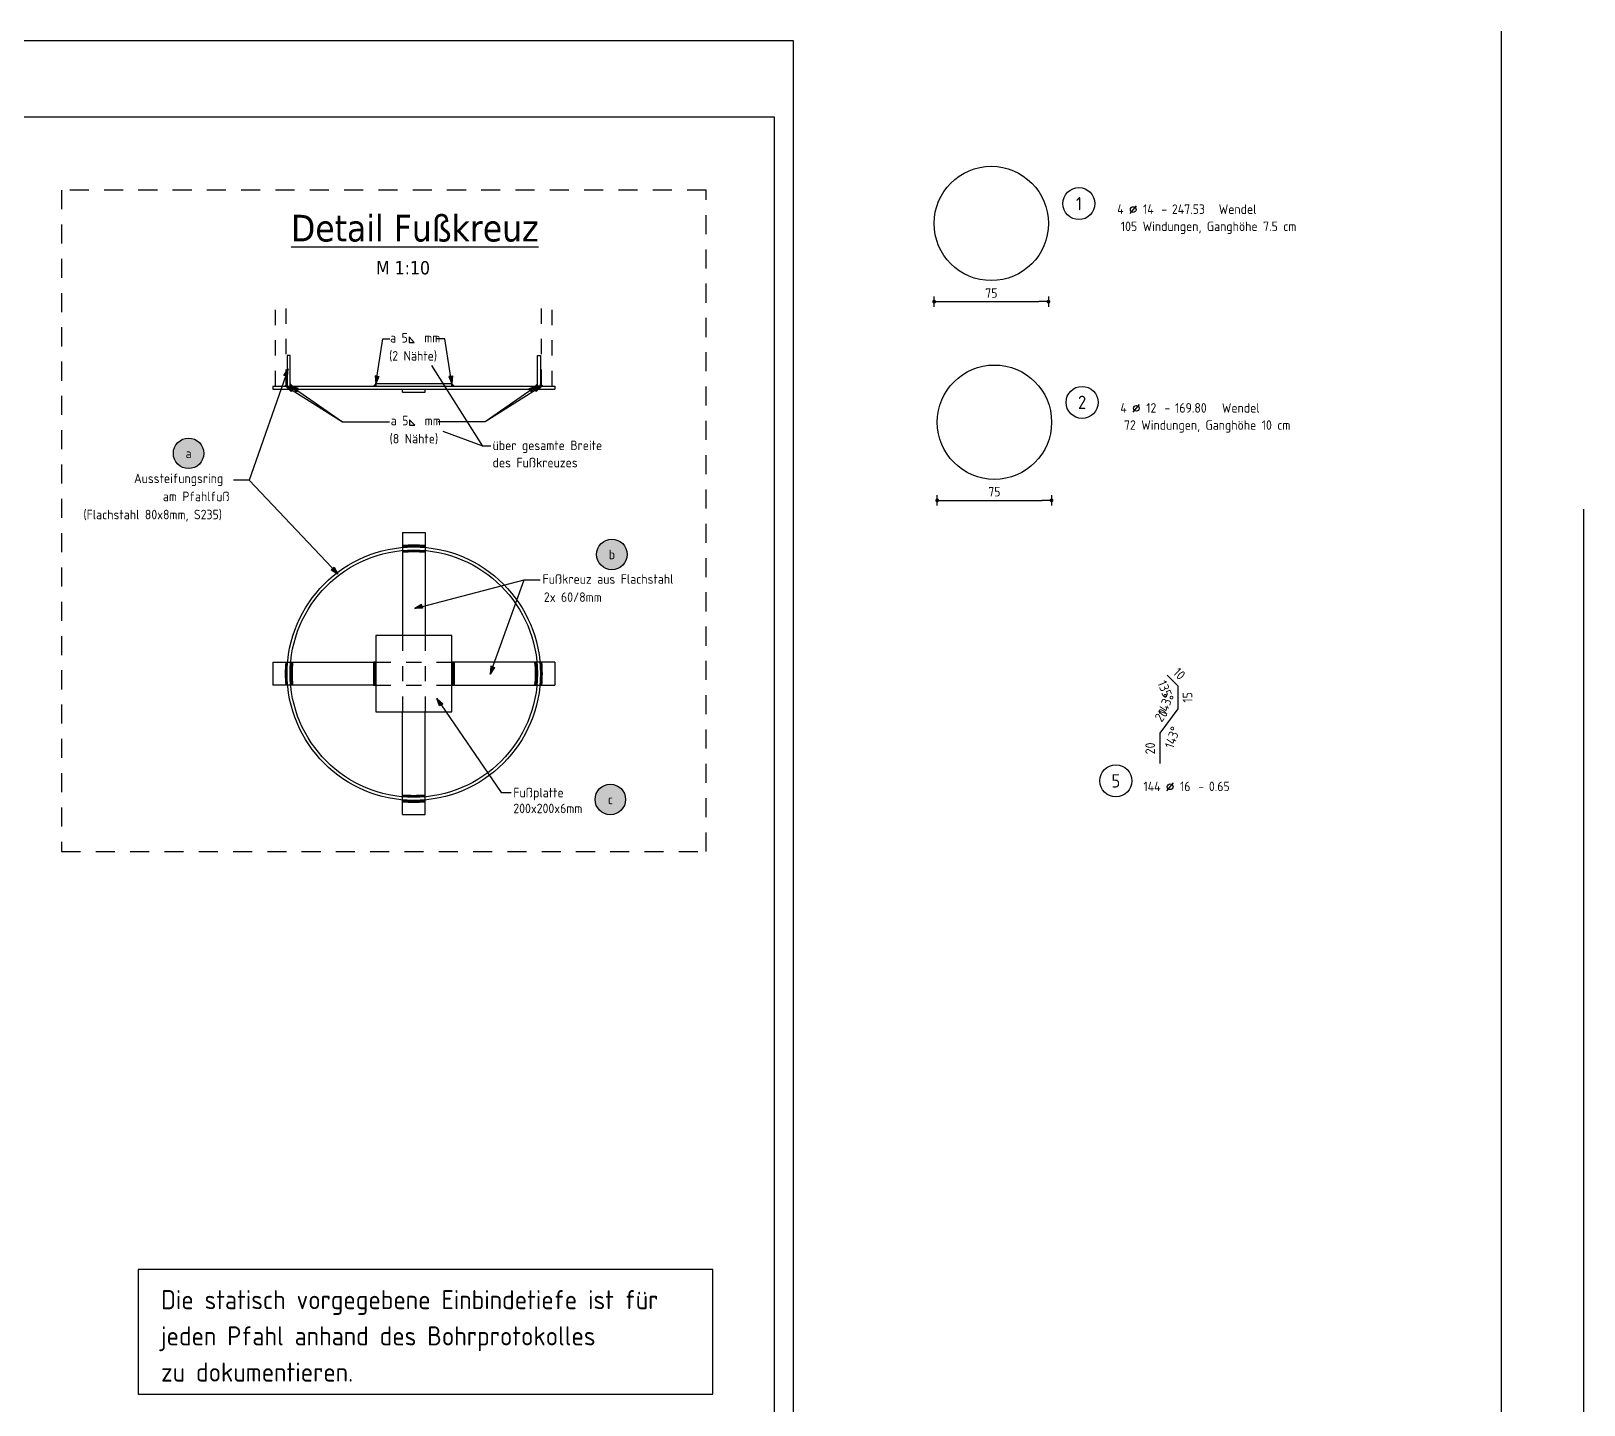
# Model space of a CAD drawing. Extents: x 20.9 to 41.2, y 12.6 to 33.7.
# Drawn here: x 30.71 to 40.9, y 24.72 to 33.74 of the extents above; entities that cross this region are included whole.
import ezdxf
from ezdxf.enums import TextEntityAlignment as Align

# ---------------------------------------------------------------- set-up
doc = ezdxf.new("R2010")
doc.units = 0
doc.header["$LTSCALE"] = 0.25
for name, pattern in [('AUSGEZOGEN', [1000.01, 1000, 0.01]), ('DOT', [0.175, 0.05, -0.125]), ('PUNKT', [0.175, 0.05, -0.125]), ('STRICHLINIE', [0.75, 0.5, -0.25])]:
    doc.linetypes.add(name, pattern=pattern)
for name, color, linetype in [('1__LINE_ACI_7', 7, 'Continuous'), ('DETAIL', 7, 'Continuous'), ('DRUEBER', 7, 'Continuous'), ('grau_hell', 7, 'Continuous'), ('HILFE', 7, 'Continuous'), ('MASSE', 7, 'Continuous'), ('OBJEKT', 7, 'Continuous'), ('POS', 7, 'Continuous'), ('RAHMEN', 7, 'Continuous'), ('RND', 7, 'Continuous'), ('TEXT', 7, 'Continuous')]:
    doc.layers.add(name, color=color, linetype=linetype)
doc.styles.add('helv', font='tahoma.ttf')
doc.styles.add('txt', font='isocp.shx')
doc.dimstyles.new('DOT_I', dxfattribs={"dimscale": 0.25, "dimtxt": 0.25, "dimasz": 0.25, "dimexe": 0.1, "dimexo": 0.3, "dimgap": 0.1, "dimtad": 1, "dimdec": 3, "dimzin": 3, "dimtxsty": 'txt', "dimblk": 'DOT', "dimblk1": 'DOT', "dimblk2": 'DOT', "dimsah": 1, "dimcen": 0.1, "dimse1": 1, "dimse2": 1, "dimazin": 0, "dimtfac": 1, "dimtdec": 4, "dimtix": 1, "dimtmove": 2, "dimatfit": 3, "dimfxl": 0, "dimtvp": 1, "dimtolj": 1, "dimtzin": 0, "dimarcsym": 0})

# ---------------------------------------------------------------- blocks, each defined once
blk = doc.blocks.new('DINA1')
at = {"layer": 'RAHMEN'}
for p, q in [((0, 59.4), (0, 0)), ((84.1, 59.4), (0, 59.4))]:
    blk.add_line(p, q, dxfattribs=at)
at = {"layer": 'RAHMEN', "color": 5}
for p, q in [((2, 58.9), (2, 0.5)), ((83.6, 58.9), (2, 58.9))]:
    blk.add_line(p, q, dxfattribs=at)
blk = doc.blocks.new('RND_AUSZ')
at = {"layer": 'RND', "color": 7, "linetype": 'Continuous'}
blk.add_line((1.341, 0.262), (1.509, 0.466), dxfattribs=at)
at = {"layer": 'RND', "color": 1, "linetype": 'Continuous'}
blk.add_circle((0, 0.52), 0.42, dxfattribs=at)
at = {"layer": 'RND', "color": 7, "linetype": 'Continuous'}
blk.add_circle((1.425, 0.364), 0.075, dxfattribs=at)
at = {"layer": 'RND', "color": 7, "linetype": 'Continuous', "style": 'txt'}
blk.add_text('-', height=0.25, dxfattribs=at).set_placement((2.163, 0.25))
for tag, p in [('WIEOFT', (-0.536, 0.25)), ('STK', (1.174, 0.25))]:
    blk.add_attdef(tag, text='', height=0.25, dxfattribs=at).set_placement(p, align=Align.RIGHT)
at = {"layer": 'RND', "color": 1, "linetype": 'Continuous', "style": 'txt'}
blk.add_attdef('POS', text='', height=0.35, dxfattribs=at).set_placement((0, 0.52), align=Align.MIDDLE)
at = {"layer": 'RND', "color": 7, "linetype": 'Continuous', "style": 'txt'}
for tag, p in [('DS', (1.683, 0.25)), ('LANG', (2.441, 0.25)), ('TEXT', (3.669, 0.25))]:
    blk.add_attdef(tag, p, '', height=0.25, dxfattribs=at)
blk = doc.blocks.new('DOT')
at = {"layer": 'MASSE', "color": 7, "linetype": 'Continuous'}
for p, q in [((0, 0), (-1, 0)), ((0, 0.54), (0, -0.54))]:
    blk.add_line(p, q, dxfattribs=at)
at = {"layer": 'MASSE', "color": 7, "linetype": 'Continuous', "const_width": 0.2}
blk.add_lwpolyline([(-0.1, 0, 1), (0.1, 0, 1)], format="xyb", close=True, dxfattribs=at)
blk = doc.blocks.new('*D22')
at = {"layer": 'Defpoints', "color": 0, "linetype": 'AUSGEZOGEN', "transparency": 16777216}
for p in [(36.639, 32.274), (37.389, 32.274), (37.389, 31.961)]:
    blk.add_point(p, dxfattribs=at)
at = {"layer": 'RND', "color": 0, "linetype": 'AUSGEZOGEN', "lineweight": -2, "transparency": 16777216}
blk.add_line((36.701, 31.961), (37.326, 31.961), dxfattribs=at)
at = {"layer": 'RND', "color": 0, "linetype": 'AUSGEZOGEN', "lineweight": -2, "transparency": 16777216, "xscale": 0.0625, "yscale": 0.0625, "zscale": 0.0625, "rotation": 180}
blk.add_blockref('DOT', (36.639, 31.961), dxfattribs=at)
at = {"layer": 'RND', "color": 0, "linetype": 'AUSGEZOGEN', "lineweight": -2, "transparency": 16777216, "xscale": 0.0625, "yscale": 0.0625, "zscale": 0.0625}
blk.add_blockref('DOT', (37.389, 31.961), dxfattribs=at)
at = {"layer": 'RND', "color": 0, "linetype": 'AUSGEZOGEN', "transparency": 16777216, "insert": (37.014, 32.017), "char_height": 0.0625, "attachment_point": 5, "style": 'txt'}
blk.add_mtext('\\A1;75', dxfattribs=at)
blk = doc.blocks.new('*D23')
at = {"layer": 'Defpoints', "color": 0, "linetype": 'AUSGEZOGEN', "transparency": 16777216}
for p in [(36.659, 30.97), (37.409, 30.97), (37.409, 30.657)]:
    blk.add_point(p, dxfattribs=at)
at = {"layer": 'RND', "color": 0, "linetype": 'AUSGEZOGEN', "lineweight": -2, "transparency": 16777216}
blk.add_line((36.722, 30.657), (37.347, 30.657), dxfattribs=at)
at = {"layer": 'RND', "color": 0, "linetype": 'AUSGEZOGEN', "lineweight": -2, "transparency": 16777216, "xscale": 0.0625, "yscale": 0.0625, "zscale": 0.0625, "rotation": 180}
blk.add_blockref('DOT', (36.659, 30.657), dxfattribs=at)
at = {"layer": 'RND', "color": 0, "linetype": 'AUSGEZOGEN', "lineweight": -2, "transparency": 16777216, "xscale": 0.0625, "yscale": 0.0625, "zscale": 0.0625}
blk.add_blockref('DOT', (37.409, 30.657), dxfattribs=at)
at = {"layer": 'RND', "color": 0, "linetype": 'AUSGEZOGEN', "transparency": 16777216, "insert": (37.034, 30.714), "char_height": 0.0625, "attachment_point": 5, "style": 'txt'}
blk.add_mtext('\\A1;75', dxfattribs=at)
blk = doc.blocks.new('*D36')
at = {"layer": 'Defpoints', "color": 0, "linetype": 'AUSGEZOGEN', "transparency": 16777216}
for p in [(38.203, 29.475), (38.189, 29.44), (38.239, 29.44), (38.239, 29.365)]:
    blk.add_point(p, dxfattribs=at)
at = {"layer": 'RND', "color": 0, "linetype": 'AUSGEZOGEN', "transparency": 16777216, "insert": (38.158, 29.406), "char_height": 0.0625, "attachment_point": 5, "rotation": 292.5, "style": 'txt'}
blk.add_mtext('\\A1;135°', dxfattribs=at)
blk = doc.blocks.new('*D37')
at = {"layer": 'Defpoints', "color": 0, "linetype": 'AUSGEZOGEN', "transparency": 16777216}
for p in [(38.239, 29.365), (38.202, 29.323), (38.239, 29.29), (38.179, 29.21)]:
    blk.add_point(p, dxfattribs=at)
at = {"layer": 'RND', "color": 0, "linetype": 'AUSGEZOGEN', "transparency": 16777216, "insert": (38.156, 29.317), "char_height": 0.0625, "attachment_point": 5, "rotation": 71.5651, "style": 'txt'}
blk.add_mtext('\\A1;143°', dxfattribs=at)
blk = doc.blocks.new('*D38')
at = {"layer": 'Defpoints', "color": 0, "linetype": 'AUSGEZOGEN', "transparency": 16777216}
for p in [(38.179, 29.21), (38.119, 29.13), (38.156, 29.096), (38.119, 29.03)]:
    blk.add_point(p, dxfattribs=at)
at = {"layer": 'RND', "color": 0, "linetype": 'AUSGEZOGEN', "transparency": 16777216, "insert": (38.202, 29.102), "char_height": 0.0625, "attachment_point": 5, "rotation": 71.5651, "style": 'txt'}
blk.add_mtext('\\A1;143°', dxfattribs=at)
blk = doc.blocks.new('Pfeillinie')
at = {"layer": 'TEXT', "linetype": 'Continuous'}
blk.add_hatch(color=7, dxfattribs=at).paths.add_polyline_path([(0, 0), (-0.8, 0.2), (-0.8, 0), (-0.8, -0.2)])
at = {"layer": 'TEXT', "color": 7, "linetype": 'Continuous'}
for p, q in [((-0.8, 0), (-0.8, 0.2)), ((-0.8, 0.2), (0, 0)), ((-0.8, 0), (-0.8, -0.2)), ((-0.8, -0.2), (0, 0))]:
    blk.add_line(p, q, dxfattribs=at)
blk = doc.blocks.new('pos_ausz')
at = {"layer": 'grau_hell', "true_color": 0xfcfcfc}
blk.add_hatch(color=7, dxfattribs=at).paths.add_polyline_path([(-0.4, 0, 1), (0.4, 0, 1)])
at = {"layer": 'POS', "color": 1, "linetype": 'Continuous'}
blk.add_circle((0, 0), 0.4, dxfattribs=at)
at = {"layer": 'POS', "color": 7, "linetype": 'Continuous', "style": 'txt'}
blk.add_attdef('POSNAME', text='', height=0.25, dxfattribs=at).set_placement((0, 0), align=Align.MIDDLE)
blk.add_attdef('POSABM', (0.6, 0.05), '', height=0.25, dxfattribs=at)

msp = doc.modelspace()

# ---------------------------------------------------------------- linework, layer by layer
at = {"layer": '1__LINE_ACI_7'}
for p, q in [((32.3813, 31.41), (32.3935, 31.41)), ((32.3841, 31.4128), (32.3935, 31.4128)), ((32.3869, 31.4155), (32.3935, 31.4155)), ((32.3898, 31.4184), (32.3935, 31.4184)), ((32.3925, 31.4212), (32.3935, 31.4212)), ((32.4144, 31.4212), (32.4135, 31.4212)), ((32.4172, 31.4184), (32.4135, 31.4184)), ((32.42, 31.4155), (32.4135, 31.4155)), ((32.4228, 31.4128), (32.4135, 31.4128)), ((32.4256, 31.41), (32.4135, 31.41)), ((32.9626, 31.41), (32.9747, 31.41)), ((32.9653, 31.4128), (32.9747, 31.4128)), ((32.9681, 31.4155), (32.9747, 31.4155)), ((32.971, 31.4184), (32.9747, 31.4184)), ((32.9738, 31.4212), (32.9747, 31.4212)), ((33.4757, 31.4212), (33.4747, 31.4212)), ((33.4784, 31.4184), (33.4747, 31.4184)), ((33.4813, 31.4155), (33.4747, 31.4155)), ((33.4841, 31.4128), (33.4747, 31.4128)), ((33.4869, 31.41), (33.4747, 31.41)), ((34.0238, 31.41), (34.036, 31.41)), ((34.0266, 31.4128), (34.036, 31.4128)), ((34.0294, 31.4155), (34.036, 31.4155)), ((34.0323, 31.4184), (34.036, 31.4184)), ((34.035, 31.4212), (34.036, 31.4212)), ((34.0569, 31.4212), (34.056, 31.4212)), ((34.0597, 31.4184), (34.056, 31.4184)), ((34.0625, 31.4155), (34.056, 31.4155)), ((34.0653, 31.4128), (34.056, 31.4128)), ((34.0681, 31.41), (34.056, 31.41)), ((33.1742, 30.3623), (33.1742, 30.3498)), ((33.1769, 30.3625), (33.1769, 30.3499)), ((33.1797, 30.3626), (33.1797, 30.3501)), ((33.1826, 30.3628), (33.1826, 30.3502)), ((33.1854, 30.3629), (33.1854, 30.3504)), ((33.1882, 30.363), (33.1882, 30.3505)), ((33.191, 30.3631), (33.191, 30.3506)), ((33.1938, 30.3633), (33.1938, 30.3507)), ((33.1966, 30.3634), (33.1966, 30.3508)), ((33.1994, 30.3634), (33.1994, 30.3509)), ((33.2022, 30.3635), (33.2022, 30.351)), ((33.2051, 30.3636), (33.2051, 30.3511)), ((33.2079, 30.3637), (33.2079, 30.3512)), ((33.2106, 30.3637), (33.2106, 30.3512)), ((33.2135, 30.3638), (33.2135, 30.3513)), ((33.2163, 30.3638), (33.2163, 30.3513)), ((33.2191, 30.3638), (33.2191, 30.3513)), ((33.2219, 30.3638), (33.2219, 30.3513)), ((33.2247, 30.3638), (33.2247, 30.3513)), ((33.2275, 30.3638), (33.2275, 30.3513)), ((33.2304, 30.3638), (33.2304, 30.3513)), ((33.2331, 30.3638), (33.2331, 30.3513)), ((33.2359, 30.3638), (33.2359, 30.3513)), ((33.2388, 30.3637), (33.2388, 30.3512)), ((33.2415, 30.3637), (33.2415, 30.3512)), ((33.2443, 30.3636), (33.2443, 30.3511)), ((33.2472, 30.3635), (33.2472, 30.351)), ((33.25, 30.3634), (33.25, 30.3509)), ((33.2527, 30.3634), (33.2527, 30.3508)), ((33.2556, 30.3633), (33.2556, 30.3507)), ((33.2584, 30.3631), (33.2584, 30.3506)), ((33.2613, 30.363), (33.2613, 30.3505)), ((33.264, 30.3629), (33.264, 30.3504)), ((33.2668, 30.3628), (33.2668, 30.3502)), ((33.2697, 30.3626), (33.2697, 30.3501)), ((33.2725, 30.3625), (33.2725, 30.3499)), ((33.2752, 30.3623), (33.2752, 30.3498)), ((33.1517, 30.3606), (33.1517, 30.3481)), ((33.1517, 30.328), (33.1517, 30.3154)), ((33.1544, 30.3609), (33.1544, 30.3483)), ((33.1544, 30.3282), (33.1544, 30.3157)), ((33.1573, 30.3611), (33.1573, 30.3486)), ((33.1573, 30.3284), (33.1573, 30.3159)), ((33.1601, 30.3613), (33.1601, 30.3488)), ((33.1601, 30.3287), (33.1601, 30.3161)), ((33.1629, 30.3615), (33.1629, 30.349)), ((33.1629, 30.3289), (33.1629, 30.3163)), ((33.1657, 30.3617), (33.1657, 30.3492)), ((33.1657, 30.3291), (33.1657, 30.3166)), ((33.1685, 30.3619), (33.1685, 30.3494)), ((33.1685, 30.3293), (33.1685, 30.3167)), ((33.1713, 30.3621), (33.1713, 30.3496)), ((33.1713, 30.3295), (33.1713, 30.3169)), ((33.1742, 30.3296), (33.1742, 30.3171)), ((33.1769, 30.3298), (33.1769, 30.3173)), ((33.1797, 30.33), (33.1797, 30.3174)), ((33.1826, 30.3301), (33.1826, 30.3176)), ((33.1854, 30.3302), (33.1854, 30.3177)), ((33.1882, 30.3304), (33.1882, 30.3179)), ((33.191, 30.3305), (33.191, 30.318)), ((33.1938, 30.3306), (33.1938, 30.3181)), ((33.1966, 30.3307), (33.1966, 30.3182)), ((33.1994, 30.3308), (33.1994, 30.3183)), ((33.2022, 30.3309), (33.2022, 30.3184)), ((33.2051, 30.3309), (33.2051, 30.3184)), ((33.2079, 30.331), (33.2079, 30.3185)), ((33.2106, 30.3311), (33.2106, 30.3186)), ((33.2135, 30.3311), (33.2135, 30.3186)), ((33.2163, 30.3311), (33.2163, 30.3186)), ((33.2191, 30.3312), (33.2191, 30.3187)), ((33.2219, 30.3312), (33.2219, 30.3187)), ((33.2247, 30.3312), (33.2247, 30.3187)), ((33.2275, 30.3312), (33.2275, 30.3187)), ((33.2304, 30.3312), (33.2304, 30.3187)), ((33.2331, 30.3311), (33.2331, 30.3186)), ((33.2359, 30.3311), (33.2359, 30.3186)), ((33.2388, 30.3311), (33.2388, 30.3186)), ((33.2415, 30.331), (33.2415, 30.3185)), ((33.2443, 30.3309), (33.2443, 30.3184)), ((33.2472, 30.3309), (33.2472, 30.3184)), ((33.25, 30.3308), (33.25, 30.3183)), ((33.2527, 30.3307), (33.2527, 30.3182)), ((33.2556, 30.3306), (33.2556, 30.3181)), ((33.2584, 30.3305), (33.2584, 30.318)), ((33.2613, 30.3304), (33.2613, 30.3179)), ((33.264, 30.3302), (33.264, 30.3177)), ((33.2668, 30.3301), (33.2668, 30.3176)), ((33.2697, 30.33), (33.2697, 30.3174)), ((33.2725, 30.3298), (33.2725, 30.3173)), ((33.2752, 30.3296), (33.2752, 30.3171)), ((33.2781, 30.3621), (33.2781, 30.3496)), ((33.2781, 30.3295), (33.2781, 30.3169)), ((33.2809, 30.3619), (33.2809, 30.3494)), ((33.2809, 30.3293), (33.2809, 30.3168)), ((33.2837, 30.3617), (33.2837, 30.3492)), ((33.2837, 30.3291), (33.2837, 30.3166)), ((33.2865, 30.3615), (33.2865, 30.349)), ((33.2865, 30.3289), (33.2865, 30.3163)), ((33.2893, 30.3613), (33.2893, 30.3488)), ((33.2893, 30.3287), (33.2893, 30.3161)), ((33.2921, 30.3611), (33.2921, 30.3486)), ((33.2921, 30.3284), (33.2921, 30.3159)), ((33.295, 30.3609), (33.295, 30.3483)), ((33.295, 30.3282), (33.295, 30.3157)), ((33.2977, 30.3606), (33.2977, 30.3481)), ((33.2977, 30.328), (33.2977, 30.3154)), ((32.3815, 29.5483), (32.394, 29.5483)), ((32.3816, 29.5511), (32.3941, 29.5511)), ((32.3817, 29.5539), (32.3943, 29.5539)), ((32.3819, 29.5568), (32.3944, 29.5568)), ((32.382, 29.5595), (32.3945, 29.5595)), ((32.3821, 29.5623), (32.3946, 29.5623)), ((32.3823, 29.5652), (32.3948, 29.5652)), ((32.3824, 29.568), (32.395, 29.568)), ((32.3826, 29.5708), (32.3951, 29.5708)), ((32.3828, 29.5736), (32.3953, 29.5736)), ((32.383, 29.5764), (32.3955, 29.5764)), ((32.3831, 29.5792), (32.3957, 29.5792)), ((32.3834, 29.582), (32.3959, 29.582)), ((32.3836, 29.5848), (32.3961, 29.5848)), ((32.3838, 29.5876), (32.3963, 29.5876)), ((32.384, 29.5905), (32.3966, 29.5905)), ((32.3843, 29.5933), (32.3968, 29.5933)), ((32.4142, 29.5483), (32.4267, 29.5483)), ((32.4143, 29.5511), (32.4268, 29.5511)), ((32.4144, 29.5539), (32.4269, 29.5539)), ((32.4145, 29.5568), (32.427, 29.5568)), ((32.4146, 29.5595), (32.4272, 29.5595)), ((32.4148, 29.5623), (32.4273, 29.5623)), ((32.4149, 29.5652), (32.4274, 29.5652)), ((32.4151, 29.568), (32.4276, 29.568)), ((32.4152, 29.5708), (32.4278, 29.5708)), ((32.4154, 29.5736), (32.428, 29.5736)), ((32.4156, 29.5764), (32.4281, 29.5764)), ((32.4158, 29.5792), (32.4283, 29.5792)), ((32.416, 29.582), (32.4285, 29.582)), ((32.4162, 29.5848), (32.4288, 29.5848)), ((32.4164, 29.5876), (32.429, 29.5876)), ((32.4167, 29.5905), (32.4292, 29.5905)), ((32.4169, 29.5933), (32.4295, 29.5933)), ((32.9635, 29.4452), (32.9635, 29.5952)), ((32.9663, 29.4452), (32.9663, 29.5952)), ((32.969, 29.4452), (32.969, 29.5952)), ((32.9719, 29.4452), (32.9719, 29.5952)), ((33.4775, 29.4452), (33.4775, 29.5952)), ((33.4804, 29.4452), (33.4804, 29.5952)), ((33.4832, 29.4452), (33.4832, 29.5952)), ((33.4859, 29.4452), (33.4859, 29.5952)), ((34.0325, 29.5933), (34.02, 29.5933)), ((34.0327, 29.5905), (34.0202, 29.5905)), ((34.033, 29.5876), (34.0204, 29.5876)), ((34.0332, 29.5848), (34.0207, 29.5848)), ((34.0334, 29.582), (34.0209, 29.582)), ((34.0336, 29.5792), (34.0211, 29.5792)), ((34.0338, 29.5764), (34.0213, 29.5764)), ((34.034, 29.5736), (34.0215, 29.5736)), ((34.0342, 29.5708), (34.0217, 29.5708)), ((34.0343, 29.568), (34.0218, 29.568)), ((34.0345, 29.5652), (34.022, 29.5652)), ((34.0346, 29.5623), (34.0221, 29.5623)), ((34.0348, 29.5595), (34.0223, 29.5595)), ((34.0349, 29.5568), (34.0224, 29.5568)), ((34.035, 29.5539), (34.0225, 29.5539)), ((34.0351, 29.5511), (34.0226, 29.5511)), ((34.0352, 29.5483), (34.0227, 29.5483)), ((34.0652, 29.5933), (34.0526, 29.5933)), ((34.0654, 29.5905), (34.0528, 29.5905)), ((34.0656, 29.5876), (34.0531, 29.5876)), ((34.0658, 29.5848), (34.0533, 29.5848)), ((34.0661, 29.582), (34.0535, 29.582)), ((34.0663, 29.5792), (34.0537, 29.5792)), ((34.0665, 29.5764), (34.0539, 29.5764)), ((34.0666, 29.5736), (34.0541, 29.5736)), ((34.0668, 29.5708), (34.0543, 29.5708)), ((34.067, 29.568), (34.0545, 29.568)), ((34.0671, 29.5652), (34.0546, 29.5652)), ((34.0673, 29.5623), (34.0548, 29.5623)), ((34.0674, 29.5595), (34.0549, 29.5595)), ((34.0676, 29.5568), (34.055, 29.5568)), ((34.0677, 29.5539), (34.0552, 29.5539)), ((34.0678, 29.5511), (34.0553, 29.5511)), ((34.0679, 29.5483), (34.0554, 29.5483)), ((32.3811, 29.5314), (32.3936, 29.5314)), ((32.3811, 29.5286), (32.3936, 29.5286)), ((32.3811, 29.5259), (32.3936, 29.5259)), ((32.3811, 29.523), (32.3936, 29.523)), ((32.3811, 29.5202), (32.3936, 29.5202)), ((32.3811, 29.5174), (32.3936, 29.5174)), ((32.3811, 29.5146), (32.3936, 29.5146)), ((32.3811, 29.5118), (32.3936, 29.5118)), ((32.3811, 29.509), (32.3936, 29.509)), ((32.3812, 29.537), (32.3937, 29.537)), ((32.3812, 29.5343), (32.3937, 29.5343)), ((32.3812, 29.5061), (32.3937, 29.5061)), ((32.3812, 29.5034), (32.3937, 29.5034)), ((32.3813, 29.5398), (32.3938, 29.5398)), ((32.3813, 29.5006), (32.3938, 29.5006)), ((32.3814, 29.5455), (32.3939, 29.5455)), ((32.3814, 29.5427), (32.3939, 29.5427)), ((32.3814, 29.4977), (32.3939, 29.4977)), ((32.3814, 29.4949), (32.3939, 29.4949)), ((32.3815, 29.4922), (32.394, 29.4922)), ((32.3816, 29.4893), (32.3941, 29.4893)), ((32.3817, 29.4865), (32.3943, 29.4865)), ((32.3819, 29.4837), (32.3944, 29.4837)), ((32.382, 29.4809), (32.3945, 29.4809)), ((32.3821, 29.4781), (32.3946, 29.4781)), ((32.3823, 29.4752), (32.3948, 29.4752)), ((32.3824, 29.4724), (32.395, 29.4724)), ((32.3826, 29.4697), (32.3951, 29.4697)), ((32.3828, 29.4668), (32.3953, 29.4668)), ((32.383, 29.464), (32.3955, 29.464)), ((32.3831, 29.4613), (32.3957, 29.4613)), ((32.3834, 29.4584), (32.3959, 29.4584)), ((32.3836, 29.4556), (32.3961, 29.4556)), ((32.3838, 29.4528), (32.3963, 29.4528)), ((32.384, 29.4499), (32.3966, 29.4499)), ((32.3843, 29.4472), (32.3968, 29.4472)), ((32.4137, 29.5259), (32.4262, 29.5259)), ((32.4137, 29.523), (32.4262, 29.523)), ((32.4137, 29.5202), (32.4262, 29.5202)), ((32.4137, 29.5174), (32.4262, 29.5174)), ((32.4137, 29.5146), (32.4262, 29.5146)), ((32.4138, 29.5343), (32.4263, 29.5343)), ((32.4138, 29.5314), (32.4263, 29.5314)), ((32.4138, 29.5286), (32.4263, 29.5286)), ((32.4138, 29.5118), (32.4263, 29.5118)), ((32.4138, 29.509), (32.4263, 29.509)), ((32.4138, 29.5061), (32.4263, 29.5061)), ((32.4139, 29.5398), (32.4264, 29.5398)), ((32.4139, 29.537), (32.4264, 29.537)), ((32.4139, 29.5034), (32.4264, 29.5034)), ((32.4139, 29.5006), (32.4264, 29.5006)), ((32.414, 29.5427), (32.4265, 29.5427)), ((32.414, 29.4977), (32.4265, 29.4977)), ((32.4141, 29.5455), (32.4266, 29.5455)), ((32.4141, 29.4949), (32.4266, 29.4949)), ((32.4142, 29.4922), (32.4267, 29.4922)), ((32.4143, 29.4893), (32.4268, 29.4893)), ((32.4144, 29.4865), (32.4269, 29.4865)), ((32.4145, 29.4837), (32.427, 29.4837)), ((32.4146, 29.4809), (32.4272, 29.4809)), ((32.4148, 29.4781), (32.4273, 29.4781)), ((32.4149, 29.4752), (32.4274, 29.4752)), ((32.4151, 29.4724), (32.4276, 29.4724)), ((32.4152, 29.4697), (32.4278, 29.4697)), ((32.4154, 29.4668), (32.428, 29.4668)), ((32.4156, 29.464), (32.4281, 29.464)), ((32.4158, 29.4613), (32.4283, 29.4613)), ((32.416, 29.4584), (32.4285, 29.4584)), ((32.4162, 29.4556), (32.4288, 29.4556)), ((32.4164, 29.4528), (32.429, 29.4528)), ((32.4167, 29.4499), (32.4292, 29.4499)), ((32.4169, 29.4472), (32.4295, 29.4472)), ((34.0325, 29.4472), (34.02, 29.4472)), ((34.0327, 29.4499), (34.0202, 29.4499)), ((34.033, 29.4528), (34.0204, 29.4528)), ((34.0332, 29.4556), (34.0207, 29.4556)), ((34.0334, 29.4584), (34.0209, 29.4584)), ((34.0336, 29.4613), (34.0211, 29.4613)), ((34.0338, 29.464), (34.0213, 29.464)), ((34.034, 29.4668), (34.0215, 29.4668)), ((34.0342, 29.4697), (34.0217, 29.4697)), ((34.0343, 29.4724), (34.0218, 29.4724)), ((34.0345, 29.4752), (34.022, 29.4752)), ((34.0346, 29.4781), (34.0221, 29.4781)), ((34.0348, 29.4809), (34.0223, 29.4809)), ((34.0349, 29.4837), (34.0224, 29.4837)), ((34.035, 29.4865), (34.0225, 29.4865)), ((34.0351, 29.4893), (34.0226, 29.4893)), ((34.0352, 29.4922), (34.0227, 29.4922)), ((34.0353, 29.5455), (34.0228, 29.5455)), ((34.0353, 29.4949), (34.0228, 29.4949)), ((34.0354, 29.5427), (34.0229, 29.5427)), ((34.0354, 29.4977), (34.0229, 29.4977)), ((34.0355, 29.5398), (34.023, 29.5398)), ((34.0355, 29.537), (34.023, 29.537)), ((34.0355, 29.5034), (34.023, 29.5034)), ((34.0355, 29.5006), (34.023, 29.5006)), ((34.0356, 29.5343), (34.0231, 29.5343)), ((34.0356, 29.5314), (34.0231, 29.5314)), ((34.0356, 29.509), (34.0231, 29.509)), ((34.0356, 29.5061), (34.0231, 29.5061)), ((34.0357, 29.5286), (34.0232, 29.5286)), ((34.0357, 29.5259), (34.0232, 29.5259)), ((34.0357, 29.523), (34.0232, 29.523)), ((34.0357, 29.5202), (34.0232, 29.5202)), ((34.0357, 29.5174), (34.0232, 29.5174)), ((34.0357, 29.5146), (34.0232, 29.5146)), ((34.0357, 29.5118), (34.0232, 29.5118)), ((34.0652, 29.4472), (34.0526, 29.4472)), ((34.0654, 29.4499), (34.0528, 29.4499)), ((34.0656, 29.4528), (34.0531, 29.4528)), ((34.0658, 29.4556), (34.0533, 29.4556)), ((34.0661, 29.4584), (34.0535, 29.4584)), ((34.0663, 29.4613), (34.0537, 29.4613)), ((34.0665, 29.464), (34.0539, 29.464)), ((34.0666, 29.4668), (34.0541, 29.4668)), ((34.0668, 29.4697), (34.0543, 29.4697)), ((34.067, 29.4724), (34.0545, 29.4724)), ((34.0671, 29.4752), (34.0546, 29.4752)), ((34.0673, 29.4781), (34.0548, 29.4781)), ((34.0674, 29.4809), (34.0549, 29.4809)), ((34.0676, 29.4837), (34.055, 29.4837)), ((34.0677, 29.4865), (34.0552, 29.4865)), ((34.0678, 29.4893), (34.0553, 29.4893)), ((34.0679, 29.4922), (34.0554, 29.4922)), ((34.068, 29.5455), (34.0555, 29.5455)), ((34.068, 29.4949), (34.0555, 29.4949)), ((34.0681, 29.5427), (34.0556, 29.5427)), ((34.0681, 29.5398), (34.0556, 29.5398)), ((34.0681, 29.5006), (34.0556, 29.5006)), ((34.0681, 29.4977), (34.0556, 29.4977)), ((34.0682, 29.537), (34.0557, 29.537)), ((34.0682, 29.5343), (34.0557, 29.5343)), ((34.0682, 29.5061), (34.0557, 29.5061)), ((34.0682, 29.5034), (34.0557, 29.5034)), ((34.0683, 29.5314), (34.0558, 29.5314)), ((34.0683, 29.5286), (34.0558, 29.5286)), ((34.0683, 29.5259), (34.0558, 29.5259)), ((34.0683, 29.5146), (34.0558, 29.5146)), ((34.0683, 29.5118), (34.0558, 29.5118)), ((34.0683, 29.509), (34.0558, 29.509)), ((34.0684, 29.523), (34.0559, 29.523)), ((34.0684, 29.5202), (34.0559, 29.5202)), ((34.0684, 29.5174), (34.0559, 29.5174)), ((33.1517, 28.7125), (33.1517, 28.725)), ((33.1517, 28.6798), (33.1517, 28.6924)), ((33.1544, 28.7122), (33.1544, 28.7248)), ((33.1544, 28.6796), (33.1544, 28.6921)), ((33.1573, 28.712), (33.1573, 28.7245)), ((33.1573, 28.6793), (33.1573, 28.6919)), ((33.1601, 28.7118), (33.1601, 28.7243)), ((33.1601, 28.6791), (33.1601, 28.6917)), ((33.1629, 28.7116), (33.1629, 28.7241)), ((33.1629, 28.6789), (33.1629, 28.6914)), ((33.1657, 28.7114), (33.1657, 28.7239)), ((33.1657, 28.6787), (33.1657, 28.6912)), ((33.1685, 28.7112), (33.1685, 28.7237)), ((33.1685, 28.6785), (33.1685, 28.691)), ((33.1713, 28.711), (33.1713, 28.7235)), ((33.1713, 28.6783), (33.1713, 28.6909)), ((33.1742, 28.7108), (33.1742, 28.7233)), ((33.1742, 28.6781), (33.1742, 28.6907)), ((33.1769, 28.7106), (33.1769, 28.7232)), ((33.1769, 28.678), (33.1769, 28.6905)), ((33.1797, 28.7105), (33.1797, 28.723)), ((33.1797, 28.6778), (33.1797, 28.6903)), ((33.1826, 28.7103), (33.1826, 28.7228)), ((33.1826, 28.6777), (33.1826, 28.6902)), ((33.1854, 28.7102), (33.1854, 28.7227)), ((33.1854, 28.6775), (33.1854, 28.6901)), ((33.1882, 28.7101), (33.1882, 28.7226)), ((33.1882, 28.6774), (33.1882, 28.6899)), ((33.191, 28.7099), (33.191, 28.7225)), ((33.191, 28.6773), (33.191, 28.6898)), ((33.1938, 28.7098), (33.1938, 28.7223)), ((33.1938, 28.6772), (33.1938, 28.6897)), ((33.1966, 28.7097), (33.1966, 28.7222)), ((33.1966, 28.6771), (33.1966, 28.6896)), ((33.1994, 28.7096), (33.1994, 28.7222)), ((33.1994, 28.677), (33.1994, 28.6895)), ((33.2022, 28.7096), (33.2022, 28.7221)), ((33.2022, 28.6769), (33.2022, 28.6894)), ((33.2051, 28.7095), (33.2051, 28.722)), ((33.2051, 28.6768), (33.2051, 28.6893)), ((33.2079, 28.7094), (33.2079, 28.7219)), ((33.2079, 28.6768), (33.2079, 28.6893)), ((33.2106, 28.7094), (33.2106, 28.7219)), ((33.2106, 28.6767), (33.2106, 28.6892)), ((33.2135, 28.7093), (33.2135, 28.7218)), ((33.2135, 28.6767), (33.2135, 28.6892)), ((33.2163, 28.7093), (33.2163, 28.7218)), ((33.2163, 28.6767), (33.2163, 28.6892)), ((33.2191, 28.7093), (33.2191, 28.7218)), ((33.2191, 28.6766), (33.2191, 28.6891)), ((33.2219, 28.7093), (33.2219, 28.7218)), ((33.2219, 28.6766), (33.2219, 28.6891)), ((33.2247, 28.7093), (33.2247, 28.7218)), ((33.2247, 28.6766), (33.2247, 28.6891)), ((33.2275, 28.7093), (33.2275, 28.7218)), ((33.2275, 28.6766), (33.2275, 28.6891)), ((33.2304, 28.7093), (33.2304, 28.7218)), ((33.2304, 28.6766), (33.2304, 28.6891)), ((33.2331, 28.7093), (33.2331, 28.7218)), ((33.2331, 28.6767), (33.2331, 28.6892)), ((33.2359, 28.7093), (33.2359, 28.7218)), ((33.2359, 28.6767), (33.2359, 28.6892)), ((33.2388, 28.7094), (33.2388, 28.7219)), ((33.2388, 28.6767), (33.2388, 28.6892)), ((33.2415, 28.7094), (33.2415, 28.7219)), ((33.2415, 28.6768), (33.2415, 28.6893)), ((33.2443, 28.7095), (33.2443, 28.722)), ((33.2443, 28.6768), (33.2443, 28.6893)), ((33.2472, 28.7096), (33.2472, 28.7221)), ((33.2472, 28.6769), (33.2472, 28.6894)), ((33.25, 28.7096), (33.25, 28.7222)), ((33.25, 28.677), (33.25, 28.6895)), ((33.2527, 28.7097), (33.2527, 28.7222)), ((33.2527, 28.6771), (33.2527, 28.6896)), ((33.2556, 28.7098), (33.2556, 28.7223)), ((33.2556, 28.6772), (33.2556, 28.6897)), ((33.2584, 28.7099), (33.2584, 28.7225)), ((33.2584, 28.6773), (33.2584, 28.6898)), ((33.2613, 28.7101), (33.2613, 28.7226)), ((33.2613, 28.6774), (33.2613, 28.6899)), ((33.264, 28.7102), (33.264, 28.7227)), ((33.264, 28.6775), (33.264, 28.6901)), ((33.2668, 28.7103), (33.2668, 28.7228)), ((33.2668, 28.6777), (33.2668, 28.6902)), ((33.2697, 28.7105), (33.2697, 28.723)), ((33.2697, 28.6778), (33.2697, 28.6903)), ((33.2725, 28.7106), (33.2725, 28.7232)), ((33.2725, 28.678), (33.2725, 28.6905)), ((33.2752, 28.7108), (33.2752, 28.7233)), ((33.2752, 28.6781), (33.2752, 28.6907)), ((33.2781, 28.711), (33.2781, 28.7235)), ((33.2781, 28.6783), (33.2781, 28.6909)), ((33.2809, 28.7112), (33.2809, 28.7237)), ((33.2809, 28.6785), (33.2809, 28.691)), ((33.2837, 28.7114), (33.2837, 28.7239)), ((33.2837, 28.6787), (33.2837, 28.6912)), ((33.2865, 28.7116), (33.2865, 28.7241)), ((33.2865, 28.6789), (33.2865, 28.6914)), ((33.2893, 28.7118), (33.2893, 28.7243)), ((33.2893, 28.6791), (33.2893, 28.6917)), ((33.2921, 28.712), (33.2921, 28.7245)), ((33.2921, 28.6793), (33.2921, 28.6919)), ((33.295, 28.7122), (33.295, 28.7248)), ((33.295, 28.6796), (33.295, 28.6921)), ((33.2977, 28.7125), (33.2977, 28.725)), ((33.2977, 28.6798), (33.2977, 28.6924))]:
    msp.add_line(p, q, dxfattribs=at)
for points in [[(33.1938, 31.6932), (33.2275, 31.6932), (33.1938, 31.7292)], [(32.4135, 31.4071), (32.4135, 31.6071), (32.3935, 31.6071), (32.3935, 31.4071)], [(34.036, 31.4071), (34.036, 31.6071), (34.056, 31.6071), (34.056, 31.4071)], [(32.3935, 31.4221), (32.3785, 31.4071), (32.3935, 31.4071)], [(32.4135, 31.4221), (32.4285, 31.4071), (32.4135, 31.4071)], [(32.9747, 31.4221), (32.9597, 31.4071), (32.9747, 31.4071)], [(32.9747, 31.4071), (33.4747, 31.4071), (33.4747, 31.4221), (32.9747, 31.4221)], [(33.4747, 31.4221), (33.4897, 31.4071), (33.4747, 31.4071)], [(34.036, 31.4221), (34.021, 31.4071), (34.036, 31.4071)], [(34.056, 31.4221), (34.071, 31.4071), (34.056, 31.4071)], [(33.1972, 31.15), (33.2309, 31.15), (33.1972, 31.186)], [(32.9747, 29.2702), (33.4747, 29.2702), (33.4747, 29.7702), (32.9747, 29.7702)], [(32.9747, 29.5952), (32.9606, 29.5952), (32.9606, 29.4452), (32.9747, 29.4452)], [(33.4747, 29.5952), (33.4888, 29.5952), (33.4888, 29.4452), (33.4747, 29.4452)]]:
    msp.add_lwpolyline(points, close=True, dxfattribs=at)
at = {"layer": 'DETAIL', "color": 102, "linetype": 'STRICHLINIE'}
msp.add_lwpolyline([(30.9139, 32.6922), (30.9139, 28.3537), (35.1424, 28.3537), (35.1424, 32.6922)], close=True, dxfattribs=at)
at = {"layer": 'DRUEBER', "color": 7, "linetype": 'DOT'}
for p, q in [((32.3172, 31.4071), (32.3172, 31.9587)), ((32.3872, 31.4159), (32.3872, 31.9587)), ((34.0622, 31.4159), (34.0622, 31.9587)), ((34.1322, 31.4071), (34.1322, 31.9587))]:
    msp.add_line(p, q, dxfattribs=at)
at = {"layer": 'DRUEBER', "color": 7, "linetype": 'PUNKT', "ltscale": 0.7}
for p, q in [((33.1497, 29.7702), (33.1497, 29.2702)), ((33.2997, 29.7702), (33.2997, 29.2702)), ((32.9747, 29.5952), (33.4747, 29.5952)), ((32.9747, 29.4452), (33.4747, 29.4452))]:
    msp.add_line(p, q, dxfattribs=at)
at = {"layer": 'HILFE', "color": 102, "linetype": 'AUSGEZOGEN'}
for p, q in [((33.677, 31.0119), (33.3433, 31.5412)), ((33.677, 31.0119), (33.4181, 31.1097)), ((33.7302, 31.0119), (33.677, 31.0119))]:
    msp.add_line(p, q, dxfattribs=at)
at = {"layer": 'OBJEKT', "color": 7, "linetype": 'AUSGEZOGEN'}
for p, q in [((32.2997, 31.4071), (34.1497, 31.4071)), ((32.2997, 31.4071), (32.2997, 31.3871)), ((32.2997, 31.3871), (34.1497, 31.3871)), ((33.1497, 31.3671), (33.1497, 31.3871)), ((33.1497, 31.3871), (33.2997, 31.3871)), ((33.2997, 31.3671), (33.2997, 31.3871)), ((34.1497, 31.4071), (34.1497, 31.3871)), ((33.1497, 31.3671), (33.2997, 31.3671)), ((33.1497, 30.4452), (33.2997, 30.4452)), ((33.1497, 30.4452), (33.1497, 29.7702)), ((33.2997, 30.4452), (33.2997, 29.7702)), ((32.2997, 29.5952), (32.9747, 29.5952)), ((32.2997, 29.5952), (32.2997, 29.4452)), ((34.1497, 29.5952), (33.4747, 29.5952)), ((34.1497, 29.5952), (34.1497, 29.4452)), ((32.9747, 29.4452), (32.2997, 29.4452)), ((33.4747, 29.4452), (34.1497, 29.4452)), ((33.1497, 28.5952), (33.1497, 29.2702)), ((33.2997, 28.5952), (33.2997, 29.2702)), ((33.1497, 28.5952), (33.2997, 28.5952))]:
    msp.add_line(p, q, dxfattribs=at)
for radius in [0.8313, 0.8113]:
    msp.add_circle((33.2247, 29.5202), radius, dxfattribs=at)
for centre, radius, start, end in [((33.2247, 29.4937), 0.87, 85.05457, 94.94543), ((33.2247, 29.4987), 0.82, 84.7522, 95.2478), ((33.2512, 29.5202), 0.87, 175.05457, 184.94543), ((33.2462, 29.5202), 0.82, 174.7522, 185.2478), ((33.2032, 29.5202), 0.82, 354.7522, 5.2478), ((33.2032, 29.5202), 0.82, 354.7522, 5.2478), ((33.1982, 29.5202), 0.87, 355.05457, 4.94543), ((33.1982, 29.5202), 0.87, 355.05457, 4.94543), ((33.2247, 29.5418), 0.82, 264.7522, 275.2478), ((33.2247, 29.5468), 0.87, 265.05457, 274.94543)]:
    msp.add_arc(centre, radius, start, end, dxfattribs=at)
at = {"layer": 'POS', "color": 1, "linetype": 'AUSGEZOGEN'}
for centre in [(31.7471, 30.9653), (34.5245, 30.3023), (34.5144, 28.695)]:
    msp.add_circle(centre, 0.1, dxfattribs=at)
at = {"layer": 'RND', "color": 1, "linetype": 'AUSGEZOGEN'}
for points in [[(40.3605, 18.5858), (40.3605, 33.7358)], [(40.9023, 18.5985), (40.9023, 30.5985)], [(38.1681, 29.5105), (38.2388, 29.4398), (38.2388, 29.2898), (38.1188, 29.1298), (38.1188, 28.9298)]]:
    msp.add_lwpolyline(points, dxfattribs=at)
at = {"layer": 'RND', "color": 102, "linetype": 'AUSGEZOGEN'}
for points in [[(32.9747, 31.4221), (33.0218, 31.7159), (33.0672, 31.7159)], [(33.4747, 31.4221), (33.4276, 31.7159), (33.3755, 31.7159)], [(32.4003, 31.5205), (32.1445, 30.7887)], [(32.3847, 31.4071), (32.757, 31.1718)], [(32.4197, 31.4071), (32.757, 31.1718), (33.065, 31.1718)], [(34.0297, 31.4071), (33.6925, 31.1718), (33.3836, 31.1718)], [(34.0647, 31.4071), (33.6925, 31.1718)], [(32.7264, 30.1741), (32.1445, 30.7887), (32.0419, 30.7887)], [(33.2311, 29.9482), (33.9498, 30.1366), (34.0548, 30.1366)], [(33.7267, 29.5174), (33.9498, 30.1366)], [(33.3758, 29.357), (33.7977, 28.7412), (33.8641, 28.7412)]]:
    msp.add_lwpolyline(points, dxfattribs=at)
at = {"layer": 'RND', "color": 1, "linetype": 'AUSGEZOGEN'}
for centre in [(37.0137, 32.4736), (37.0344, 31.1699)]:
    msp.add_circle(centre, 0.375, dxfattribs=at)
at = {"layer": 'TEXT', "color": 6, "linetype": 'AUSGEZOGEN'}
msp.add_lwpolyline([(31.4161, 24.7943), (35.1877, 24.7943), (35.1877, 25.6114), (31.4161, 25.6114)], close=True, dxfattribs=at)

# ---------------------------------------------------------------- block references
at = {"layer": 'POS', "color": 7, "linetype": 'AUSGEZOGEN', "xscale": 0.25, "yscale": 0.25, "zscale": 0.25}
for p, values in [((31.7471, 30.9653), {'POSNAME': 'a'}), ((34.5245, 30.3023), {'POSNAME': 'b'}), ((34.5144, 28.695), {'POSNAME': 'c'})]:
    msp.add_blockref('pos_ausz', p, dxfattribs=at).add_auto_attribs(values)
at = {"layer": 'RAHMEN', "xscale": 0.25, "yscale": 0.25, "zscale": 0.25, "rotation": 270}
msp.add_blockref('DINA1', (20.8666, 33.6718), dxfattribs=at)
at = {"layer": 'RND', "color": 7, "linetype": 'AUSGEZOGEN', "xscale": 0.25, "yscale": 0.25, "zscale": 0.25}
for p, values in [((37.5887, 32.4736), {'POS': '1', 'STK': '4', 'DS': '14', 'LANG': '247.53', 'TEXT': 'Wendel'}), ((37.6094, 31.1699), {'POS': '2', 'STK': '4', 'DS': '12', 'LANG': '169.80', 'TEXT': 'Wendel'}), ((37.8312, 28.687), {'POS': '5', 'STK': '144', 'DS': '16', 'LANG': '0.65'})]:
    msp.add_blockref('RND_AUSZ', p, dxfattribs=at).add_auto_attribs(values)
at = {"layer": 'RND', "color": 102, "linetype": 'AUSGEZOGEN'}
for p, xscale, yscale, zscale, rotation in [((32.4003, 31.5205), 0.0625, 0.0625, 0.0625, 71.3828238384178), ((32.3847, 31.4071), 0.0625, 0.0625, 0.0625, 149.2294592750493), ((32.4197, 31.4071), 0.0625, 0.0625, 0.0625, 146.5667975155847), ((32.9747, 31.4221), 0.0625, 0.0625, 0.0625, 260.8961460295923), ((33.4747, 31.4221), -0.06249999999999999, 0.0625, 0.0625, 99.10385397040767), ((34.0297, 31.4071), -0.0625, 0.0625, 0.0625, 212.8371033037031), ((34.0647, 31.4071), -0.06249999999999999, 0.06249999999999999, 0.0625, 210.3598725996235), ((32.7264, 30.1741), 0.06249999999999999, 0.06249999999999999, 0.06249999999999999, 312.7776804044841), ((33.2311, 29.9482), -0.06249999999999998, 0.06249999999999998, 0.06249999999999998, 14.98599334855662), ((33.7267, 29.5174), -0.06249999999999993, 0.0625, 0.0625, 71.60994314744644), ((33.3758, 29.357), 0.0625, 0.0625, 0.0625, 124.2001031833384)]:
    msp.add_blockref('Pfeillinie', p, dxfattribs=dict(at, xscale=xscale, yscale=yscale, zscale=zscale, rotation=rotation))

# ---------------------------------------------------------------- texts
at = {"layer": 'RND', "color": 7, "linetype": 'AUSGEZOGEN', "style": 'txt'}
for s, p in [('105 Windungen, Ganghöhe 7.5 cm', (37.8637, 32.4236)), ('72 Windungen, Ganghöhe 10 cm', (37.8844, 31.1199))]:
    msp.add_text(s, height=0.0625, dxfattribs=at).set_placement(p)
for s, rotation, p in [('10', 315, (38.2476, 29.5193)), ('15', 90, (38.3013, 29.3648)), ('20', 53.1301, (38.1288, 29.2473)), ('20', 90, (38.0563, 29.0298))]:
    msp.add_text(s, height=0.063, rotation=rotation, dxfattribs=at).set_placement(p, align=Align.MIDDLE)
at = {"layer": 'TEXT', "color": 5, "linetype": 'AUSGEZOGEN', "style": 'helv'}
msp.add_text('%%UDetail Fußkreuz', height=0.175, dxfattribs=at).set_placement((32.4196, 32.3555))
at = {"layer": 'TEXT', "color": 1, "linetype": 'AUSGEZOGEN', "style": 'helv'}
msp.add_text('M 1:10', height=0.0875, dxfattribs=at).set_placement((32.9774, 32.1391))
at = {"layer": 'TEXT', "color": 7, "linetype": 'AUSGEZOGEN', "style": 'txt'}
for s, p in [('a 5   mm', (33.0695, 31.6925)), ('(2 Nähte)', (33.0627, 31.5738)), ('a 5   mm', (33.0729, 31.1493)), ('(8 Nähte)', (33.0661, 31.0305)), ('über gesamte Breite', (33.7421, 30.9867)), ('des Fußkreuzes', (33.7421, 30.8735)), ('Aussteifungsring', (31.389, 30.7703)), ('am Pfahlfuß', (31.5782, 30.6515)), ('(Flachstahl 80x8mm, S235)', (31.0572, 30.5328)), ('Fußkreuz aus Flachstahl', (34.0697, 30.1096)), ('2x 60/8mm', (34.0784, 29.9909)), ('Fußplatte', (33.8778, 28.7085)), ('200x200x6mm', (33.8778, 28.6048))]:
    msp.add_text(s, height=0.0625, dxfattribs=at).set_placement(p)
at = {"layer": 'TEXT', "color": 6, "linetype": 'AUSGEZOGEN', "style": 'txt'}
for s, p in [('Die statisch vorgegebene Einbindetiefe ist für', (31.5666, 25.3507)), ('jeden Pfahl anhand des Bohrprotokolles', (31.5666, 25.1132)), ('zu dokumentieren.', (31.5666, 24.8757))]:
    msp.add_text(s, height=0.125, dxfattribs=at).set_placement(p)

# ---------------------------------------------------------------- dimensions: what is measured, and where the dimension line sits
at = {"layer": 'RND', "color": 7, "linetype": 'AUSGEZOGEN'}
for base, p1, p2, picture, middle in [((37.3887, 31.9611), (36.6387, 32.2736), (37.3887, 32.2736), '*D22', (37.0137, 32.0173)), ((37.4093, 30.6574), (36.6593, 30.9699), (37.4093, 30.9699), '*D23', (37.0343, 30.7136))]:
    dim = msp.add_linear_dim(base=base, p1=p1, p2=p2, dimstyle='DOT_I', override={"dimdec": 0, "dimlfac": 100}, dxfattribs=at)
    dim.commit()
    dim.dimension.update_dxf_attribs({"geometry": picture, "text_midpoint": middle})
for base, center, p1, p2, picture, middle in [((38.1888, 29.4398), (38.2388, 29.4398), (38.2388, 29.3648), (38.2034, 29.4751), '*D36', (38.1579, 29.4063)), ((38.2018, 29.3234), (38.2388, 29.2898), (38.1788, 29.2098), (38.2388, 29.3648), '*D37', (38.1558, 29.3175)), ((38.1557, 29.0961), (38.1188, 29.1298), (38.1188, 29.0298), (38.1788, 29.2098), '*D38', (38.2018, 29.1021))]:
    dim = msp.add_angular_dim_3p(base=base, center=center, p1=p1, p2=p2, dimstyle='DOT_I', override={"dimdec": 1, "dimlfac": 100, "dimadec": 0}, dxfattribs=at)
    dim.commit()
    dim.dimension.update_dxf_attribs({"geometry": picture, "text_midpoint": middle, "dimtype": 165})

doc.saveas('drawing.dxf')
